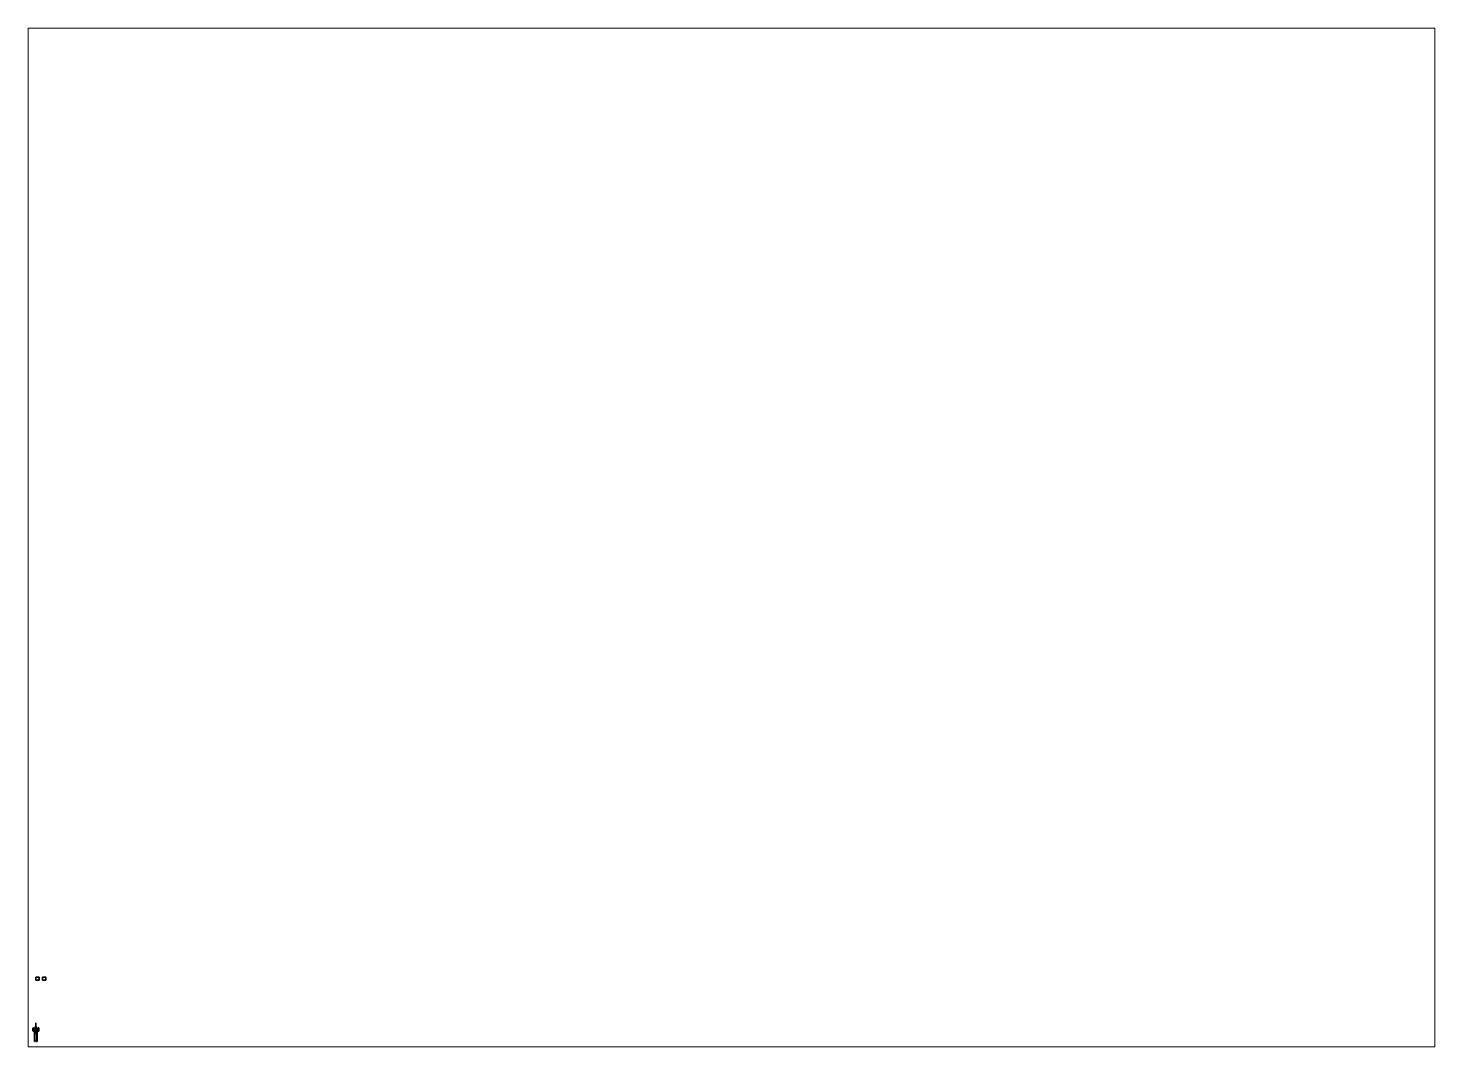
# Paper-space layout 'Layout1' of a CAD drawing. Header units: millimetres. Extents: x 28 to 251, y 20 to 181.
# The model-space entities are those that its viewports show. They can reach past a viewport. Long polylines and large blocks are cut down to what shows.
import ezdxf

# ---------------------------------------------------------------- set-up
doc = ezdxf.new("R2010")
doc.units = ezdxf.units.MM
for name, color, linetype in [('barrel', 1, 'Continuous'), ('sleeve', 5, 'Continuous'), ('trail', 6, 'Continuous'), ('turret', 2, 'Continuous'), ('wheels', 2, 'Continuous')]:
    doc.layers.add(name, color=color, linetype=linetype)

msp = doc.modelspace()

# ---------------------------------------------------------------- linework, layer by layer
for points in [[(1, 15.83, 1), (1, 15.83), (0, 15.83), (0, 15.83, 1)], [(1, 15.83), (1, 14.83), (0, 14.83), (0, 15.83)], [(0, 15.83), (0, 14.83), (0, 14.83, 1), (0, 15.83, 1)], [(0, 15.83, 1), (0, 14.83, 1), (1, 14.83, 1), (1, 15.83, 1)], [(0, 14.83, 1), (0, 14.83), (1, 14.83), (1, 14.83, 1)], [(1, 14.83, 1), (1, 14.83), (1, 15.83), (1, 15.83, 1)], [(3, 15.83), (3, 14.83), (2, 14.83), (2, 15.83)], [(2, 15.83), (2, 14.83), (3, 14.83), (3, 15.83)], [(-0.5, -0.17, 0.65), (-0.5, -0.13, 0.59), (-0.71, 0.07, 0.53), (-0.71, 0.04, 0.59)], [(-0.5, -0.13, 0.59), (-0.5, -0.17, 0.53), (-0.71, 0.04, 0.47), (-0.71, 0.07, 0.53)], [(-0.5, -0.24, 0.65), (-0.5, -0.17, 0.65), (-0.71, 0.04, 0.59), (-0.71, -0.04, 0.59)], [(-0.5, -0.17, 0.53), (-0.5, -0.24, 0.53), (-0.71, -0.04, 0.47), (-0.71, 0.04, 0.47)], [(0.71, 0.04, 0.59), (0.71, 0.07, 0.53), (0.5, -0.13, 0.59), (0.5, -0.17, 0.65)], [(0.71, 0.07, 0.53), (0.71, 0.04, 0.47), (0.5, -0.17, 0.53), (0.5, -0.13, 0.59)], [(0.71, -0.04, 0.59), (0.71, 0.04, 0.59), (0.5, -0.17, 0.65), (0.5, -0.24, 0.65)], [(0.71, 0.04, 0.47), (0.71, -0.04, 0.47), (0.5, -0.24, 0.53), (0.5, -0.17, 0.53)], [(-0.5, -0.27, 0.59), (-0.5, -0.24, 0.65), (-0.71, -0.04, 0.59), (-0.71, -0.07, 0.53)], [(-0.5, -0.24, 0.53), (-0.5, -0.27, 0.59), (-0.71, -0.07, 0.53), (-0.71, -0.04, 0.47)], [(0.5, -0.17, 0.65), (0.5, -0.13, 0.59), (-0.5, -0.13, 0.59), (-0.5, -0.17, 0.65)], [(0.5, -0.13, 0.59), (0.5, -0.17, 0.53), (-0.5, -0.17, 0.53), (-0.5, -0.13, 0.59)], [(0.5, -0.24, 0.65), (0.5, -0.17, 0.65), (-0.5, -0.17, 0.65), (-0.5, -0.24, 0.65)], [(0.5, -0.17, 0.53), (0.5, -0.24, 0.53), (-0.5, -0.24, 0.53), (-0.5, -0.17, 0.53)], [(0.5, -0.27, 0.59), (0.5, -0.24, 0.65), (-0.5, -0.24, 0.65), (-0.5, -0.27, 0.59)], [(0.5, -0.24, 0.53), (0.5, -0.27, 0.59), (-0.5, -0.27, 0.59), (-0.5, -0.24, 0.53)], [(-0.3, -0.46, 0.62), (-0.3, -0.25, 0.62), (-0.36, -0.25, 0.62), (-0.36, -0.46, 0.62)], [(-0.36, -0.25, 0.62), (-0.36, -0.25, 0.57), (-0.36, -0.46, 0.57), (-0.36, -0.46, 0.62)], [(-0.36, -0.46, 0.57), (-0.36, -0.25, 0.57), (-0.3, -0.25, 0.57), (-0.3, -0.46, 0.57)], [(-0.36, -0.46, 0.62), (-0.36, -0.46, 0.57), (-0.3, -0.46, 0.57), (-0.3, -0.46, 0.62)], [(-0.3, -0.46, 0.57), (-0.3, -0.25, 0.57), (-0.3, -0.25, 0.62), (-0.3, -0.46, 0.62)], [(0.3, -0.25, 0.62), (0.3, -0.25, 0.57), (0.3, -0.46, 0.57), (0.3, -0.46, 0.62)], [(0.3, -0.46, 0.57), (0.3, -0.25, 0.57), (0.36, -0.25, 0.57), (0.36, -0.46, 0.57)], [(0.36, -0.46, 0.62), (0.36, -0.25, 0.62), (0.3, -0.25, 0.62), (0.3, -0.46, 0.62)], [(0.3, -0.46, 0.62), (0.3, -0.46, 0.57), (0.36, -0.46, 0.57), (0.36, -0.46, 0.62)], [(0.36, -0.46, 0.57), (0.36, -0.25, 0.57), (0.36, -0.25, 0.62), (0.36, -0.46, 0.62)], [(0.71, -0.07, 0.53), (0.71, -0.04, 0.59), (0.5, -0.24, 0.65), (0.5, -0.27, 0.59)], [(0.71, -0.04, 0.47), (0.71, -0.07, 0.53), (0.5, -0.27, 0.59), (0.5, -0.24, 0.53)]]:
    msp.add_3dface(points)
at = {"layer": 'barrel'}
for points in [[(-0.05, 0.31, 1.05), (-0.07, 0.31, 1), (-0.07, -0.52, 1), (-0.05, -0.52, 1.05)], [(-0.07, 0.31, 1), (-0.05, 0.31, 0.95), (-0.05, -0.52, 0.95), (-0.07, -0.52, 1)], [(-0.04, 0.31, 1.04), (-0.06, 0.31, 1), (-0.07, 0.31, 1), (-0.05, 0.31, 1.05)], [(-0.06, 0.31, 1), (-0.04, 0.31, 0.96), (-0.05, 0.31, 0.95), (-0.07, 0.31, 1)], [(-0.02, 1.82, 1.02), (-0.04, 1.82, 1), (-0.06, 0.31, 1), (-0.04, 0.31, 1.04)], [(-0.04, 1.82, 1), (-0.02, 1.82, 0.98), (-0.04, 0.31, 0.96), (-0.06, 0.31, 1)], [(0, 0.31, 1.07), (-0.05, 0.31, 1.05), (-0.05, -0.52, 1.05), (0, -0.52, 1.07)], [(-0.05, 0.31, 0.95), (0, 0.31, 0.93), (0, -0.52, 0.93), (-0.05, -0.52, 0.95)], [(0, 0.31, 1.05), (-0.04, 0.31, 1.04), (-0.05, 0.31, 1.05), (0, 0.31, 1.07)], [(-0.04, 0.31, 0.96), (0, 0.31, 0.94), (0, 0.31, 0.93), (-0.05, 0.31, 0.95)], [(-0.03, 1.97, 1.03), (-0.04, 1.97, 1), (-0.04, 1.87, 1), (-0.03, 1.87, 1.03)], [(-0.04, 1.97, 1), (-0.03, 1.97, 0.97), (-0.03, 1.87, 0.97), (-0.04, 1.87, 1)], [(0.03, 1.97, 1.03), (-0.04, 1.97, 1), (-0.03, 1.97, 1.03), (0, 1.97, 1.04)], [(0.04, 1.97, 1), (-0.03, 1.97, 0.97), (-0.04, 1.97, 1), (0.03, 1.97, 1.03)], [(-0.03, 1.87, 1.03), (-0.04, 1.87, 1), (-0.04, 1.82, 1), (-0.02, 1.82, 1.02)], [(-0.04, 1.87, 1), (-0.03, 1.87, 0.97), (-0.02, 1.82, 0.98), (-0.04, 1.82, 1)], [(0, 1.82, 1.03), (-0.02, 1.82, 1.02), (-0.04, 0.31, 1.04), (0, 0.31, 1.05)], [(-0.02, 1.82, 0.98), (0, 1.82, 0.96), (0, 0.31, 0.94), (-0.04, 0.31, 0.96)], [(0, 1.97, 1.04), (-0.03, 1.97, 1.03), (-0.03, 1.87, 1.03), (0, 1.87, 1.04)], [(-0.03, 1.97, 0.97), (0, 1.97, 0.96), (0, 1.87, 0.96), (-0.03, 1.87, 0.97)], [(0.03, 1.97, 0.97), (0, 1.97, 0.96), (-0.03, 1.97, 0.97), (0.04, 1.97, 1)], [(0, 1.87, 1.04), (-0.03, 1.87, 1.03), (-0.02, 1.82, 1.02), (0, 1.82, 1.03)], [(-0.03, 1.87, 0.97), (0, 1.87, 0.96), (0, 1.82, 0.96), (-0.02, 1.82, 0.98)], [(0.03, 1.97, 1.03), (0, 1.97, 1.04), (0, 1.87, 1.04), (0.03, 1.87, 1.03)], [(0, 1.97, 0.96), (0.03, 1.97, 0.97), (0.03, 1.87, 0.97), (0, 1.87, 0.96)], [(0.03, 1.87, 1.03), (0, 1.87, 1.04), (0, 1.82, 1.03), (0.02, 1.82, 1.02)], [(0, 1.87, 0.96), (0.03, 1.87, 0.97), (0.02, 1.82, 0.98), (0, 1.82, 0.96)], [(0.02, 1.82, 1.02), (0, 1.82, 1.03), (0, 0.31, 1.05), (0.04, 0.31, 1.04)], [(0, 1.82, 0.96), (0.02, 1.82, 0.98), (0.04, 0.31, 0.96), (0, 0.31, 0.94)], [(0.05, 0.31, 1.05), (0, 0.31, 1.07), (0, -0.52, 1.07), (0.05, -0.52, 1.05)], [(0, 0.31, 0.93), (0.05, 0.31, 0.95), (0.05, -0.52, 0.95), (0, -0.52, 0.93)], [(0, 0.31, 0.94), (0.04, 0.31, 0.96), (0.05, 0.31, 0.95), (0, 0.31, 0.93)], [(0.04, 0.31, 1.04), (0, 0.31, 1.05), (0, 0.31, 1.07), (0.05, 0.31, 1.05)], [(0.04, 1.87, 1), (0.03, 1.87, 1.03), (0.02, 1.82, 1.02), (0.04, 1.82, 1)], [(0.03, 1.87, 0.97), (0.04, 1.87, 1), (0.04, 1.82, 1), (0.02, 1.82, 0.98)], [(0.04, 1.82, 1), (0.02, 1.82, 1.02), (0.04, 0.31, 1.04), (0.05, 0.31, 1)], [(0.02, 1.82, 0.98), (0.04, 1.82, 1), (0.05, 0.31, 1), (0.04, 0.31, 0.96)], [(0.04, 1.97, 1), (0.03, 1.97, 1.03), (0.03, 1.87, 1.03), (0.04, 1.87, 1)], [(0.03, 1.97, 0.97), (0.04, 1.97, 1), (0.04, 1.87, 1), (0.03, 1.87, 0.97)], [(0.04, 0.31, 0.96), (0.05, 0.31, 1), (0.07, 0.31, 1), (0.05, 0.31, 0.95)], [(0.05, 0.31, 1), (0.04, 0.31, 1.04), (0.05, 0.31, 1.05), (0.07, 0.31, 1)], [(0.07, 0.31, 1), (0.05, 0.31, 1.05), (0.05, -0.52, 1.05), (0.07, -0.52, 1)], [(0.05, 0.31, 0.95), (0.07, 0.31, 1), (0.07, -0.52, 1), (0.05, -0.52, 0.95)], [(-0.11, -0.52, 0.91), (-0.11, -0.88, 0.91), (-0.11, -0.88, 1.06), (-0.11, -0.52, 1.06)], [(0.13, -0.52, 1.06), (0.13, -0.52, 0.91), (-0.11, -0.52, 0.91), (-0.11, -0.52, 1.06)], [(0.13, -0.52, 0.91), (0.13, -0.88, 0.91), (-0.11, -0.88, 0.91), (-0.11, -0.52, 0.91)], [(0.13, -0.52, 1.14), (0.13, -0.52, 1.06), (-0.11, -0.52, 1.06), (-0.02, -0.52, 1.14)], [(-0.11, -0.52, 1.06), (-0.11, -0.88, 1.06), (-0.02, -0.88, 1.14), (-0.02, -0.52, 1.14)], [(-0.11, -0.88, 1.06), (-0.11, -0.88, 0.91), (0.13, -0.88, 0.91), (0.13, -0.88, 1.06)], [(-0.02, -0.88, 1.14), (-0.11, -0.88, 1.06), (0.13, -0.88, 1.06), (0.13, -0.88, 1.14)], [(-0.02, -0.52, 1.14), (-0.02, -0.88, 1.14), (0.13, -0.88, 1.14), (0.13, -0.52, 1.14)], [(0.13, -0.88, 1.14), (0.13, -0.88, 0.91), (0.13, -0.52, 0.91), (0.13, -0.52, 1.14)]]:
    msp.add_3dface(points, dxfattribs=at)
at = {"layer": 'sleeve'}
for points in [[(-0.08, 0.8, 0.82), (-0.08, -0.35, 0.82), (-0.08, -0.35, 0.91), (-0.08, 0.8, 0.91)], [(0.08, 0.8, 0.91), (0.08, 0.8, 0.82), (-0.08, 0.8, 0.82), (-0.08, 0.8, 0.91)], [(0.08, 0.8, 0.82), (0.08, -0.35, 0.82), (-0.08, -0.35, 0.82), (-0.08, 0.8, 0.82)], [(-0.06, 0.74, 0.97), (-0.06, 0.8, 0.91), (-0.08, 0.8, 0.91), (-0.08, 0.74, 0.97)], [(-0.08, 0.8, 0.91), (-0.08, -0.35, 0.91), (-0.08, -0.35, 0.97), (-0.08, 0.74, 0.97)], [(-0.08, 0.74, 0.97), (-0.08, -0.35, 0.97), (-0.06, -0.35, 0.97), (-0.06, 0.74, 0.97)], [(-0.06, -0.35, 0.97), (-0.06, -0.35, 0.91), (-0.06, 0.8, 0.91), (-0.06, 0.74, 0.97)], [(0.06, -0.35, 0.91), (0.06, 0.8, 0.91), (-0.06, 0.8, 0.91), (-0.06, -0.35, 0.91)], [(-0.03, 0.8, 0.84), (-0.04, 0.8, 0.87), (0, 0.88, 0.87)], [(-0.04, 0.8, 0.87), (-0.03, 0.8, 0.9), (0, 0.88, 0.87)], [(0.04, 0.66, 0.77), (0.04, -0.52, 0.77), (-0.04, -0.52, 0.77), (-0.04, 0.66, 0.77)], [(0.04, 0.66, 0.82), (0.04, 0.66, 0.77), (-0.04, 0.66, 0.77), (-0.04, 0.66, 0.82)], [(-0.04, 0.66, 0.77), (-0.04, -0.52, 0.77), (-0.04, -0.52, 0.82), (-0.04, 0.66, 0.82)], [(0, 0.8, 0.83), (-0.03, 0.8, 0.84), (0, 0.88, 0.87)], [(-0.03, 0.8, 0.9), (0, 0.8, 0.91), (0, 0.88, 0.87)], [(0.04, 0.8, 0.87), (0.03, 0.8, 0.84), (0, 0.88, 0.87)], [(0.03, 0.8, 0.84), (0, 0.8, 0.83), (0, 0.88, 0.87)], [(0, 0.8, 0.91), (0.03, 0.8, 0.9), (0, 0.88, 0.87)], [(0.03, 0.8, 0.9), (0.04, 0.8, 0.87), (0, 0.88, 0.87)], [(0.04, -0.52, 0.82), (0.04, -0.52, 0.77), (0.04, 0.66, 0.77), (0.04, 0.66, 0.82)], [(0.06, 0.8, 0.91), (0.06, -0.35, 0.91), (0.06, -0.35, 0.97), (0.06, 0.74, 0.97)], [(0.08, 0.74, 0.97), (0.08, 0.8, 0.91), (0.06, 0.8, 0.91), (0.06, 0.74, 0.97)], [(0.06, 0.74, 0.97), (0.06, -0.35, 0.97), (0.08, -0.35, 0.97), (0.08, 0.74, 0.97)], [(0.08, -0.35, 0.91), (0.08, -0.35, 0.82), (0.08, 0.8, 0.82), (0.08, 0.8, 0.91)], [(0.08, -0.35, 0.97), (0.08, -0.35, 0.91), (0.08, 0.8, 0.91), (0.08, 0.74, 0.97)], [(-0.27, -0.37, 1.25), (-0.28, -0.37, 1.22), (-0.28, -0.55, 1.22), (-0.27, -0.55, 1.25)], [(-0.28, -0.37, 1.22), (-0.27, -0.37, 1.19), (-0.27, -0.55, 1.19), (-0.28, -0.55, 1.22)], [(-0.22, -0.37, 1.22), (-0.28, -0.37, 1.22), (-0.27, -0.37, 1.25), (-0.24, -0.37, 1.25)], [(-0.24, -0.37, 1.19), (-0.27, -0.37, 1.19), (-0.28, -0.37, 1.22), (-0.22, -0.37, 1.22)], [(-0.24, -0.55, 1.25), (-0.27, -0.55, 1.25), (-0.28, -0.55, 1.22), (-0.22, -0.55, 1.22)], [(-0.22, -0.55, 1.22), (-0.28, -0.55, 1.22), (-0.27, -0.55, 1.19), (-0.24, -0.55, 1.19)], [(-0.24, -0.37, 1.25), (-0.27, -0.37, 1.25), (-0.27, -0.55, 1.25), (-0.24, -0.55, 1.25)], [(-0.27, -0.37, 1.19), (-0.24, -0.37, 1.19), (-0.24, -0.55, 1.19), (-0.27, -0.55, 1.19)], [(-0.13, -0.43, 1), (-0.13, -0.45, 0.98), (-0.27, -0.45, 0.98), (-0.25, -0.43, 1)], [(-0.25, -0.43, 1), (-0.27, -0.45, 0.98), (-0.27, -0.45, 1.21), (-0.25, -0.43, 1.21)], [(-0.13, -0.45, 0.98), (-0.13, -0.47, 1), (-0.25, -0.47, 1), (-0.27, -0.45, 0.98)], [(-0.27, -0.45, 0.98), (-0.25, -0.47, 1), (-0.25, -0.47, 1.21), (-0.27, -0.45, 1.21)], [(-0.13, -0.45, 1.02), (-0.13, -0.43, 1), (-0.25, -0.43, 1), (-0.23, -0.45, 1.02)], [(-0.23, -0.45, 1.02), (-0.25, -0.43, 1), (-0.25, -0.43, 1.21), (-0.23, -0.45, 1.21)], [(-0.13, -0.47, 1), (-0.13, -0.45, 1.02), (-0.23, -0.45, 1.02), (-0.25, -0.47, 1)], [(-0.25, -0.47, 1), (-0.23, -0.45, 1.02), (-0.23, -0.45, 1.21), (-0.25, -0.47, 1.21)], [(-0.15, -0.83, 0.97), (-0.15, -0.82, 0.96), (-0.25, -0.82, 0.96), (-0.25, -0.83, 0.97)], [(-0.15, -0.82, 0.96), (-0.15, -0.83, 0.95), (-0.25, -0.83, 0.95), (-0.25, -0.82, 0.96)], [(-0.25, -0.84, 0.96), (-0.25, -0.83, 0.97), (-0.25, -0.82, 0.96), (-0.25, -0.83, 0.95)], [(-0.15, -0.84, 0.96), (-0.15, -0.83, 0.97), (-0.25, -0.83, 0.97), (-0.25, -0.84, 0.96)], [(-0.15, -0.83, 0.95), (-0.15, -0.84, 0.96), (-0.25, -0.84, 0.96), (-0.25, -0.83, 0.95)], [(-0.22, -0.37, 1.22), (-0.24, -0.37, 1.25), (-0.24, -0.55, 1.25), (-0.22, -0.55, 1.22)], [(-0.24, -0.37, 1.19), (-0.22, -0.37, 1.22), (-0.22, -0.55, 1.22), (-0.24, -0.55, 1.19)], [(-0.13, -0.77, 0.95), (-0.13, -0.74, 0.89), (-0.15, -0.74, 0.89), (-0.15, -0.77, 0.95)], [(-0.13, -0.74, 0.89), (-0.13, -0.77, 0.83), (-0.15, -0.77, 0.83), (-0.15, -0.74, 0.89)], [(-0.15, -0.92, 0.89), (-0.15, -0.77, 0.95), (-0.15, -0.74, 0.89), (-0.15, -0.89, 0.83)], [(-0.15, -0.89, 0.83), (-0.15, -0.74, 0.89), (-0.15, -0.77, 0.83), (-0.15, -0.83, 0.8)], [(-0.13, -0.83, 0.98), (-0.13, -0.77, 0.95), (-0.15, -0.77, 0.95), (-0.15, -0.83, 0.98)], [(-0.13, -0.77, 0.83), (-0.13, -0.83, 0.8), (-0.15, -0.83, 0.8), (-0.15, -0.77, 0.83)], [(-0.15, -0.89, 0.95), (-0.15, -0.83, 0.98), (-0.15, -0.77, 0.95), (-0.15, -0.92, 0.89)], [(-0.13, -0.89, 0.95), (-0.13, -0.83, 0.98), (-0.15, -0.83, 0.98), (-0.15, -0.89, 0.95)], [(-0.13, -0.83, 0.8), (-0.13, -0.89, 0.83), (-0.15, -0.89, 0.83), (-0.15, -0.83, 0.8)], [(-0.13, -0.92, 0.89), (-0.13, -0.89, 0.95), (-0.15, -0.89, 0.95), (-0.15, -0.92, 0.89)], [(-0.13, -0.89, 0.83), (-0.13, -0.92, 0.89), (-0.15, -0.92, 0.89), (-0.15, -0.89, 0.83)], [(-0.13, -0.35, 0.82), (-0.13, -0.52, 0.82), (-0.13, -0.52, 1.08), (-0.13, -0.35, 1.08)], [(0.13, -0.35, 1.08), (0.13, -0.35, 0.82), (-0.13, -0.35, 0.82), (-0.13, -0.35, 1.08)], [(0.13, -0.35, 0.82), (0.13, -0.52, 0.82), (-0.13, -0.52, 0.82), (-0.13, -0.35, 0.82)], [(-0.13, -0.35, 1.08), (-0.13, -0.52, 1.08), (0.13, -0.52, 1.08), (0.13, -0.35, 1.08)], [(-0.13, -0.52, 0.8), (-0.13, -0.69, 0.8), (-0.13, -0.69, 0.91), (-0.13, -0.52, 0.91)], [(0.13, -0.52, 0.8), (0.13, -0.69, 0.8), (-0.13, -0.69, 0.8), (-0.13, -0.52, 0.8)], [(-0.13, -0.52, 0.91), (-0.13, -0.69, 0.91), (0.13, -0.69, 0.91), (0.13, -0.52, 0.91)], [(-0.13, -0.52, 1.08), (-0.13, -0.52, 0.91), (0.13, -0.52, 0.91), (0.13, -0.52, 1.08)], [(0.13, -0.69, 0.8), (0.13, -1.09, 0.8), (-0.13, -1.09, 0.8), (-0.13, -0.69, 0.8)], [(-0.13, -0.69, 0.8), (-0.13, -1.09, 0.8), (-0.13, -1.09, 1.06), (-0.13, -0.69, 1.06)], [(-0.13, -0.69, 1.06), (-0.11, -0.69, 1.06), (-0.11, -0.69, 0.91), (-0.13, -0.69, 0.91)], [(-0.13, -0.69, 1.06), (-0.13, -1.09, 1.06), (-0.03, -0.97, 1.15), (-0.03, -0.69, 1.15)], [(-0.03, -0.69, 1.15), (-0.01, -0.69, 1.15), (-0.11, -0.69, 1.06), (-0.13, -0.69, 1.06)], [(-0.13, -1.09, 1.06), (-0.11, -1.09, 1.06), (-0.01, -0.97, 1.15), (-0.03, -0.97, 1.15)], [(-0.13, -1.09, 0.86), (-0.13, -1.09, 0.8), (0.13, -1.09, 0.8), (0.13, -1.09, 0.86)], [(-0.13, -1.09, 0.86), (-0.11, -1.09, 0.86), (-0.11, -1.09, 1.06), (-0.13, -1.09, 1.06)], [(-0.11, -0.69, 0.91), (-0.11, -0.69, 0.86), (0.13, -0.69, 0.86), (0.13, -0.69, 0.91)], [(-0.11, -0.69, 0.86), (-0.11, -1.09, 0.86), (0.13, -1.09, 0.86), (0.13, -0.69, 0.86)], [(-0.11, -0.69, 1.06), (-0.11, -1.09, 1.06), (-0.11, -1.09, 0.86), (-0.11, -0.69, 0.86)], [(-0.01, -0.69, 1.15), (-0.01, -0.97, 1.15), (-0.11, -1.09, 1.06), (-0.11, -0.69, 1.06)], [(-0.04, -0.52, 0.82), (-0.04, -0.52, 0.77), (0.04, -0.52, 0.77), (0.04, -0.52, 0.82)], [(-0.03, -0.97, 1.15), (-0.01, -0.97, 1.15), (-0.01, -0.69, 1.15), (-0.03, -0.69, 1.15)], [(0.13, -0.52, 1.08), (0.13, -0.52, 0.82), (0.13, -0.35, 0.82), (0.13, -0.35, 1.08)], [(0.13, -0.69, 0.91), (0.13, -0.69, 0.8), (0.13, -0.52, 0.8), (0.13, -0.52, 0.91)], [(0.13, -1.09, 0.86), (0.13, -1.09, 0.8), (0.13, -0.69, 0.8), (0.13, -0.69, 0.86)]]:
    msp.add_3dface(points, dxfattribs=at)
at = {"layer": 'trail'}
for points in [[(-0.44, -3.31, 0.35), (-0.44, -3.68, 0.35), (-0.44, -3.68, 0.4), (-0.44, -3.31, 0.4)], [(-0.22, -3.31, 0.35), (-0.22, -3.68, 0.35), (-0.44, -3.68, 0.35), (-0.44, -3.31, 0.35)], [(-0.22, -3.31, 0.4), (-0.22, -3.31, 0.35), (-0.44, -3.31, 0.35), (-0.44, -3.31, 0.4)], [(-0.44, -3.31, 0.4), (-0.44, -3.68, 0.4), (-0.22, -3.68, 0.4), (-0.22, -3.31, 0.4)], [(-0.44, -3.68, 0.4), (-0.44, -3.68, 0.35), (-0.22, -3.68, 0.35), (-0.22, -3.68, 0.4)], [(-0.3, -0.39, 0.66), (-0.3, -0.39, 0.62), (-0.36, -0.39, 0.62), (-0.36, -0.39, 0.66)], [(-0.36, -0.39, 0.66), (-0.36, -0.39, 0.62), (-0.36, -0.5, 0.62), (-0.36, -0.5, 0.66)], [(-0.36, -0.5, 0.53), (-0.36, -0.39, 0.53), (-0.3, -0.39, 0.53), (-0.3, -0.5, 0.53)], [(-0.3, -0.39, 0.57), (-0.3, -0.39, 0.53), (-0.36, -0.39, 0.53), (-0.36, -0.39, 0.57)], [(-0.36, -0.39, 0.57), (-0.36, -0.39, 0.53), (-0.36, -0.5, 0.53), (-0.36, -0.5, 0.57)], [(-0.3, -0.5, 0.57), (-0.3, -0.39, 0.57), (-0.36, -0.39, 0.57), (-0.36, -0.5, 0.57)], [(-0.36, -0.5, 0.62), (-0.36, -0.39, 0.62), (-0.3, -0.39, 0.62), (-0.3, -0.5, 0.62)], [(-0.3, -0.5, 0.66), (-0.3, -0.39, 0.66), (-0.36, -0.39, 0.66), (-0.36, -0.5, 0.66)], [(-0.36, -0.5, 0.53), (-0.36, -3.55, 0.4), (-0.36, -3.55, 0.52), (-0.36, -0.5, 0.66)], [(-0.36, -0.5, 0.66), (-0.36, -3.55, 0.52), (-0.3, -3.55, 0.52), (-0.3, -0.5, 0.66)], [(-0.3, -0.5, 0.53), (-0.3, -3.55, 0.4), (-0.36, -3.55, 0.4), (-0.36, -0.5, 0.53)], [(-0.3, -0.5, 0.62), (-0.3, -0.5, 0.57), (-0.36, -0.5, 0.57), (-0.36, -0.5, 0.62)], [(-0.36, -3.55, 0.52), (-0.36, -3.55, 0.4), (-0.3, -3.55, 0.4), (-0.3, -3.55, 0.52)], [(-0.3, -0.5, 0.62), (-0.3, -0.39, 0.62), (-0.3, -0.39, 0.66), (-0.3, -0.5, 0.66)], [(-0.3, -0.5, 0.53), (-0.3, -0.39, 0.53), (-0.3, -0.39, 0.57), (-0.3, -0.5, 0.57)], [(-0.3, -3.55, 0.52), (-0.3, -3.55, 0.4), (-0.3, -0.5, 0.53), (-0.3, -0.5, 0.66)], [(-0.22, -3.68, 0.4), (-0.22, -3.68, 0.35), (-0.22, -3.31, 0.35), (-0.22, -3.31, 0.4)], [(0.22, -3.31, 0.35), (0.22, -3.68, 0.35), (0.22, -3.68, 0.4), (0.22, -3.31, 0.4)], [(0.44, -3.31, 0.4), (0.44, -3.31, 0.35), (0.22, -3.31, 0.35), (0.22, -3.31, 0.4)], [(0.44, -3.31, 0.35), (0.44, -3.68, 0.35), (0.22, -3.68, 0.35), (0.22, -3.31, 0.35)], [(0.22, -3.31, 0.4), (0.22, -3.68, 0.4), (0.44, -3.68, 0.4), (0.44, -3.31, 0.4)], [(0.22, -3.68, 0.4), (0.22, -3.68, 0.35), (0.44, -3.68, 0.35), (0.44, -3.68, 0.4)], [(0.36, -0.5, 0.66), (0.36, -0.39, 0.66), (0.3, -0.39, 0.66), (0.3, -0.5, 0.66)], [(0.36, -0.39, 0.66), (0.36, -0.39, 0.62), (0.3, -0.39, 0.62), (0.3, -0.39, 0.66)], [(0.3, -0.39, 0.66), (0.3, -0.39, 0.62), (0.3, -0.5, 0.62), (0.3, -0.5, 0.66)], [(0.3, -0.5, 0.62), (0.3, -0.39, 0.62), (0.36, -0.39, 0.62), (0.36, -0.5, 0.62)], [(0.3, -0.39, 0.57), (0.3, -0.39, 0.53), (0.3, -0.5, 0.53), (0.3, -0.5, 0.57)], [(0.36, -0.5, 0.57), (0.36, -0.39, 0.57), (0.3, -0.39, 0.57), (0.3, -0.5, 0.57)], [(0.3, -0.5, 0.53), (0.3, -0.39, 0.53), (0.36, -0.39, 0.53), (0.36, -0.5, 0.53)], [(0.36, -0.39, 0.57), (0.36, -0.39, 0.53), (0.3, -0.39, 0.53), (0.3, -0.39, 0.57)], [(0.3, -0.5, 0.53), (0.3, -3.55, 0.4), (0.3, -3.55, 0.52), (0.3, -0.5, 0.66)], [(0.36, -0.5, 0.62), (0.36, -0.5, 0.57), (0.3, -0.5, 0.57), (0.3, -0.5, 0.62)], [(0.36, -0.5, 0.53), (0.36, -3.55, 0.4), (0.3, -3.55, 0.4), (0.3, -0.5, 0.53)], [(0.3, -0.5, 0.66), (0.3, -3.55, 0.52), (0.36, -3.55, 0.52), (0.36, -0.5, 0.66)], [(0.3, -3.55, 0.52), (0.3, -3.55, 0.4), (0.36, -3.55, 0.4), (0.36, -3.55, 0.52)], [(0.36, -0.5, 0.62), (0.36, -0.39, 0.62), (0.36, -0.39, 0.66), (0.36, -0.5, 0.66)], [(0.36, -0.5, 0.53), (0.36, -0.39, 0.53), (0.36, -0.39, 0.57), (0.36, -0.5, 0.57)], [(0.36, -3.55, 0.52), (0.36, -3.55, 0.4), (0.36, -0.5, 0.53), (0.36, -0.5, 0.66)], [(0.44, -3.68, 0.4), (0.44, -3.68, 0.35), (0.44, -3.31, 0.35), (0.44, -3.31, 0.4)]]:
    msp.add_3dface(points, dxfattribs=at)
at = {"layer": 'turret'}
for points in [[(-0.09, 0, 1.17), (-0.09, 0.5, 0.54), (-0.29, 0.5, 0.54), (-0.73, 0, 1.17)], [(-0.29, 0.5, 0.54), (-0.29, 0.47, 0.54), (-0.73, -0.03, 1.17), (-0.73, 0, 1.17)], [(-0.73, -0.03, 1.17), (-0.29, 0.47, 0.54), (-0.09, 0.47, 0.54), (-0.09, -0.03, 1.17)], [(-0.73, 0, 1.17), (-0.73, -0.03, 1.17), (-0.73, -0.31, 1.51), (-0.73, -0.28, 1.51)], [(0.73, -0.28, 1.51), (0.73, 0, 1.17), (-0.73, 0, 1.17), (-0.73, -0.28, 1.51)], [(-0.09, 0.5, 0.54), (-0.09, 0.47, 0.54), (-0.29, 0.47, 0.54), (-0.29, 0.5, 0.54)], [(-0.17, 0.36, 0.68), (-0.16, 0.38, 0.66), (-0.16, -0.16, 0.66), (-0.17, -0.16, 0.68)], [(-0.16, 0.35, 0.7), (-0.17, 0.36, 0.68), (-0.17, -0.16, 0.68), (-0.16, -0.16, 0.7)], [(-0.16, 0.38, 0.66), (-0.14, 0.38, 0.66), (-0.14, -0.16, 0.66), (-0.16, -0.16, 0.66)], [(-0.14, 0.35, 0.7), (-0.16, 0.35, 0.7), (-0.16, -0.16, 0.7), (-0.14, -0.16, 0.7)], [(-0.14, 0.38, 0.66), (-0.13, 0.36, 0.68), (-0.13, -0.16, 0.68), (-0.14, -0.16, 0.66)], [(-0.13, 0.36, 0.68), (-0.14, 0.35, 0.7), (-0.14, -0.16, 0.7), (-0.13, -0.16, 0.68)], [(-0.09, -0.03, 1.17), (-0.09, 0.47, 0.54), (-0.09, 0.5, 0.54), (-0.09, 0, 1.17)], [(0.09, 0, 1.17), (0.09, -0.03, 1.17), (-0.09, -0.03, 1.17), (-0.09, 0, 1.17)], [(0.09, 0.5, 0.54), (0.09, 0.47, 0.54), (0.09, -0.03, 1.17), (0.09, 0, 1.17)], [(0.73, 0, 1.17), (0.29, 0.5, 0.54), (0.09, 0.5, 0.54), (0.09, 0, 1.17)], [(0.29, 0.5, 0.54), (0.29, 0.47, 0.54), (0.09, 0.47, 0.54), (0.09, 0.5, 0.54)], [(0.09, -0.03, 1.17), (0.09, 0.47, 0.54), (0.29, 0.47, 0.54), (0.73, -0.03, 1.17)], [(0.13, 0.36, 0.68), (0.14, 0.38, 0.66), (0.14, -0.16, 0.66), (0.13, -0.16, 0.68)], [(0.14, 0.35, 0.7), (0.13, 0.36, 0.68), (0.13, -0.16, 0.68), (0.14, -0.16, 0.7)], [(0.14, 0.38, 0.66), (0.16, 0.38, 0.66), (0.16, -0.16, 0.66), (0.14, -0.16, 0.66)], [(0.16, 0.35, 0.7), (0.14, 0.35, 0.7), (0.14, -0.16, 0.7), (0.16, -0.16, 0.7)], [(0.16, 0.38, 0.66), (0.17, 0.36, 0.68), (0.17, -0.16, 0.68), (0.16, -0.16, 0.66)], [(0.17, 0.36, 0.68), (0.16, 0.35, 0.7), (0.16, -0.16, 0.7), (0.17, -0.16, 0.68)], [(0.73, -0.03, 1.17), (0.29, 0.47, 0.54), (0.29, 0.5, 0.54), (0.73, 0, 1.17)], [(0.73, -0.31, 1.51), (0.73, -0.03, 1.17), (0.73, 0, 1.17), (0.73, -0.28, 1.51)], [(-0.73, -0.31, 1.51), (-0.73, -0.03, 1.17), (0.73, -0.03, 1.17), (0.73, -0.31, 1.51)], [(-0.73, -0.28, 1.51), (-0.73, -0.31, 1.51), (0.73, -0.31, 1.51), (0.73, -0.28, 1.51)], [(0.17, -0.16, 0.66), (-0.17, -0.16, 0.66), (-0.17, -0.16, 0.7), (0.17, -0.16, 0.7)], [(0.17, -0.31, 0.66), (-0.17, -0.31, 0.66), (-0.17, -0.16, 0.66), (0.17, -0.16, 0.66)], [(-0.17, -0.16, 0.66), (-0.17, -0.31, 0.66), (-0.17, -0.31, 0.7), (-0.17, -0.16, 0.7)], [(-0.17, -0.16, 0.7), (-0.17, -0.31, 0.7), (-0.17, -0.31, 0.91), (-0.17, -0.24, 0.91)], [(-0.13, -0.24, 0.91), (-0.13, -0.16, 0.7), (-0.17, -0.16, 0.7), (-0.17, -0.24, 0.91)], [(-0.17, -0.24, 0.91), (-0.17, -0.31, 0.91), (-0.13, -0.31, 0.91), (-0.13, -0.24, 0.91)], [(0.17, -0.31, 0.7), (-0.17, -0.31, 0.7), (-0.17, -0.31, 0.66), (0.17, -0.31, 0.66)], [(-0.17, -0.31, 0.91), (-0.17, -0.31, 0.7), (-0.13, -0.31, 0.7), (-0.13, -0.31, 0.91)], [(-0.13, -0.16, 0.7), (-0.13, -0.31, 0.7), (0.13, -0.31, 0.7), (0.13, -0.16, 0.7)], [(-0.13, -0.31, 0.91), (-0.13, -0.31, 0.7), (-0.13, -0.16, 0.7), (-0.13, -0.24, 0.91)], [(0.13, -0.16, 0.7), (0.13, -0.31, 0.7), (0.13, -0.31, 0.91), (0.13, -0.24, 0.91)], [(0.17, -0.24, 0.91), (0.17, -0.16, 0.7), (0.13, -0.16, 0.7), (0.13, -0.24, 0.91)], [(0.13, -0.24, 0.91), (0.13, -0.31, 0.91), (0.17, -0.31, 0.91), (0.17, -0.24, 0.91)], [(0.13, -0.31, 0.91), (0.13, -0.31, 0.7), (0.17, -0.31, 0.7), (0.17, -0.31, 0.91)], [(0.17, -0.31, 0.91), (0.17, -0.31, 0.7), (0.17, -0.16, 0.7), (0.17, -0.24, 0.91)], [(0.17, -0.16, 0.7), (0.17, -0.31, 0.7), (0.17, -0.31, 0.66), (0.17, -0.16, 0.66)]]:
    msp.add_3dface(points, dxfattribs=at)
at = {"layer": 'wheels'}
for points in [[(-0.85, 0.37, 0.9), (-0.85, 0.53, 0.53), (-0.88, 0.44, 0.53), (-0.88, 0.31, 0.84)], [(-0.85, 0.53, 0.53), (-0.85, 0.37, 0.16), (-0.88, 0.31, 0.22), (-0.88, 0.44, 0.53)], [(-0.88, 0, 0.97), (-0.88, 0.31, 0.84), (-0.88, 0.44, 0.53), (-0.88, -0.31, 0.84)], [(-0.88, -0.31, 0.84), (-0.88, 0.44, 0.53), (-0.88, 0.31, 0.22), (-0.88, -0.44, 0.53)], [(-0.85, 0, 1.06), (-0.85, 0.37, 0.9), (-0.88, 0.31, 0.84), (-0.88, 0, 0.97)], [(-0.85, 0.37, 0.16), (-0.85, 0), (-0.88, 0, 0.09), (-0.88, 0.31, 0.22)], [(-0.88, -0.44, 0.53), (-0.88, 0.31, 0.22), (-0.88, 0, 0.09), (-0.88, -0.31, 0.22)], [(-0.85, -0.37, 0.9), (-0.85, 0, 1.06), (-0.88, 0, 0.97), (-0.88, -0.31, 0.84)], [(-0.85, 0), (-0.85, -0.37, 0.16), (-0.88, -0.31, 0.22), (-0.88, 0, 0.09)], [(-0.74, 0.37, 0.9), (-0.74, 0.53, 0.53), (-0.85, 0.53, 0.53), (-0.85, 0.37, 0.9)], [(-0.74, 0.53, 0.53), (-0.74, 0.37, 0.16), (-0.85, 0.37, 0.16), (-0.85, 0.53, 0.53)], [(-0.74, 0, 1.06), (-0.74, 0.37, 0.9), (-0.85, 0.37, 0.9), (-0.85, 0, 1.06)], [(-0.74, 0.37, 0.16), (-0.74, 0), (-0.85, 0), (-0.85, 0.37, 0.16)], [(-0.74, -0.37, 0.9), (-0.74, 0, 1.06), (-0.85, 0, 1.06), (-0.85, -0.37, 0.9)], [(-0.74, 0), (-0.74, -0.37, 0.16), (-0.85, -0.37, 0.16), (-0.85, 0)], [(-0.74, 0.37, 0.16), (-0.74, 0.53, 0.53), (-0.71, 0.44, 0.53), (-0.71, 0.31, 0.22)], [(-0.74, 0.53, 0.53), (-0.74, 0.37, 0.9), (-0.71, 0.31, 0.84), (-0.71, 0.44, 0.53)], [(-0.74, 0), (-0.74, 0.37, 0.16), (-0.71, 0.31, 0.22), (-0.71, 0, 0.09)], [(-0.74, 0.37, 0.9), (-0.74, 0, 1.06), (-0.71, 0, 0.97), (-0.71, 0.31, 0.84)], [(-0.74, -0.37, 0.16), (-0.74, 0), (-0.71, 0, 0.09), (-0.71, -0.31, 0.22)], [(-0.74, 0, 1.06), (-0.74, -0.37, 0.9), (-0.71, -0.31, 0.84), (-0.71, 0, 0.97)], [(-0.71, 0.44, 0.53), (-0.71, -0.31, 0.22), (-0.71, 0, 0.09), (-0.71, 0.31, 0.22)], [(-0.71, 0.31, 0.84), (-0.71, -0.44, 0.53), (-0.71, -0.31, 0.22), (-0.71, 0.44, 0.53)], [(-0.71, 0, 0.97), (-0.71, -0.31, 0.84), (-0.71, -0.44, 0.53), (-0.71, 0.31, 0.84)], [(0.74, 0.53, 0.53), (0.74, 0.37, 0.16), (0.71, 0.31, 0.22), (0.71, 0.44, 0.53)], [(0.74, 0.37, 0.9), (0.74, 0.53, 0.53), (0.71, 0.44, 0.53), (0.71, 0.31, 0.84)], [(0.71, 0, 0.97), (0.71, 0.31, 0.84), (0.71, 0.44, 0.53), (0.71, -0.31, 0.84)], [(0.71, -0.31, 0.84), (0.71, 0.44, 0.53), (0.71, 0.31, 0.22), (0.71, -0.44, 0.53)], [(0.74, 0, 1.06), (0.74, 0.37, 0.9), (0.71, 0.31, 0.84), (0.71, 0, 0.97)], [(0.74, 0.37, 0.16), (0.74, 0), (0.71, 0, 0.09), (0.71, 0.31, 0.22)], [(0.71, -0.44, 0.53), (0.71, 0.31, 0.22), (0.71, 0, 0.09), (0.71, -0.31, 0.22)], [(0.74, -0.37, 0.9), (0.74, 0, 1.06), (0.71, 0, 0.97), (0.71, -0.31, 0.84)], [(0.74, 0), (0.74, -0.37, 0.16), (0.71, -0.31, 0.22), (0.71, 0, 0.09)], [(0.85, 0.53, 0.53), (0.85, 0.37, 0.16), (0.74, 0.37, 0.16), (0.74, 0.53, 0.53)], [(0.85, 0.37, 0.9), (0.85, 0.53, 0.53), (0.74, 0.53, 0.53), (0.74, 0.37, 0.9)], [(0.85, 0, 1.06), (0.85, 0.37, 0.9), (0.74, 0.37, 0.9), (0.74, 0, 1.06)], [(0.85, 0.37, 0.16), (0.85, 0), (0.74, 0), (0.74, 0.37, 0.16)], [(0.85, -0.37, 0.9), (0.85, 0, 1.06), (0.74, 0, 1.06), (0.74, -0.37, 0.9)], [(0.85, 0), (0.85, -0.37, 0.16), (0.74, -0.37, 0.16), (0.74, 0)], [(0.85, 0.37, 0.16), (0.85, 0.53, 0.53), (0.88, 0.44, 0.53), (0.88, 0.31, 0.22)], [(0.85, 0.53, 0.53), (0.85, 0.37, 0.9), (0.88, 0.31, 0.84), (0.88, 0.44, 0.53)], [(0.85, 0.37, 0.9), (0.85, 0, 1.06), (0.88, 0, 0.97), (0.88, 0.31, 0.84)], [(0.85, 0), (0.85, 0.37, 0.16), (0.88, 0.31, 0.22), (0.88, 0, 0.09)], [(0.85, 0, 1.06), (0.85, -0.37, 0.9), (0.88, -0.31, 0.84), (0.88, 0, 0.97)], [(0.85, -0.37, 0.16), (0.85, 0), (0.88, 0, 0.09), (0.88, -0.31, 0.22)], [(0.88, 0.31, 0.84), (0.88, -0.44, 0.53), (0.88, -0.31, 0.22), (0.88, 0.44, 0.53)], [(0.88, 0.44, 0.53), (0.88, -0.31, 0.22), (0.88, 0, 0.09), (0.88, 0.31, 0.22)], [(0.88, 0, 0.97), (0.88, -0.31, 0.84), (0.88, -0.44, 0.53), (0.88, 0.31, 0.84)], [(-0.85, -0.53, 0.53), (-0.85, -0.37, 0.9), (-0.88, -0.31, 0.84), (-0.88, -0.44, 0.53)], [(-0.85, -0.37, 0.16), (-0.85, -0.53, 0.53), (-0.88, -0.44, 0.53), (-0.88, -0.31, 0.22)], [(-0.74, -0.53, 0.53), (-0.74, -0.37, 0.9), (-0.85, -0.37, 0.9), (-0.85, -0.53, 0.53)], [(-0.74, -0.37, 0.16), (-0.74, -0.53, 0.53), (-0.85, -0.53, 0.53), (-0.85, -0.37, 0.16)], [(-0.74, -0.53, 0.53), (-0.74, -0.37, 0.16), (-0.71, -0.31, 0.22), (-0.71, -0.44, 0.53)], [(-0.74, -0.37, 0.9), (-0.74, -0.53, 0.53), (-0.71, -0.44, 0.53), (-0.71, -0.31, 0.84)], [(0.74, -0.37, 0.16), (0.74, -0.53, 0.53), (0.71, -0.44, 0.53), (0.71, -0.31, 0.22)], [(0.74, -0.53, 0.53), (0.74, -0.37, 0.9), (0.71, -0.31, 0.84), (0.71, -0.44, 0.53)], [(0.85, -0.37, 0.16), (0.85, -0.53, 0.53), (0.74, -0.53, 0.53), (0.74, -0.37, 0.16)], [(0.85, -0.53, 0.53), (0.85, -0.37, 0.9), (0.74, -0.37, 0.9), (0.74, -0.53, 0.53)], [(0.85, -0.53, 0.53), (0.85, -0.37, 0.16), (0.88, -0.31, 0.22), (0.88, -0.44, 0.53)], [(0.85, -0.37, 0.9), (0.85, -0.53, 0.53), (0.88, -0.44, 0.53), (0.88, -0.31, 0.84)]]:
    msp.add_3dface(points, dxfattribs=at)

psp = doc.layouts.get("Layout1")

# ---------------------------------------------------------------- viewports
at = {"layer": '0'}
psp.add_viewport(center=(139.22, 100.81), size=(222.76, 161.29), view_center_point=(210, 148.5), view_height=307.4901, dxfattribs=at)

doc.saveas('drawing.dxf')
